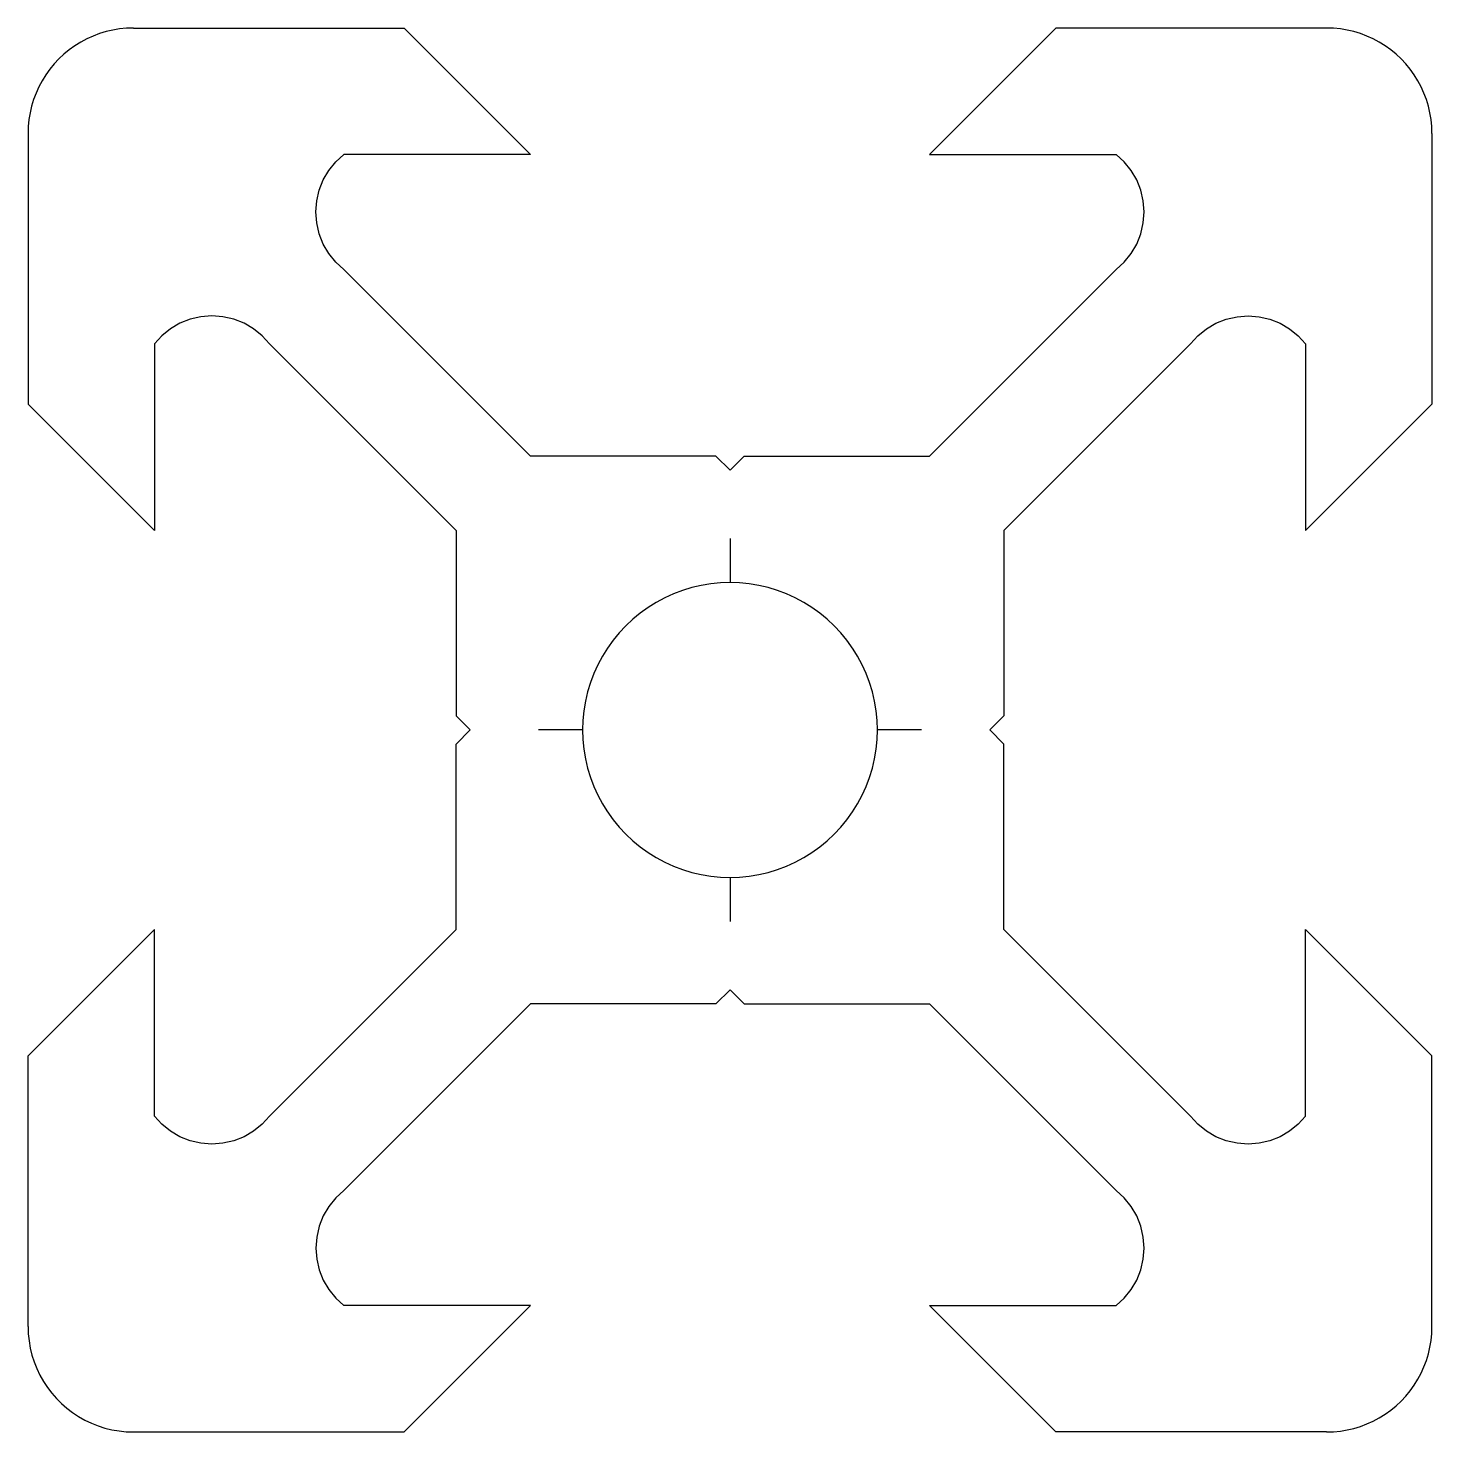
# Model space of a CAD drawing. Extents: x -14.6 to 5.4, y -9.4 to 10.6.
import ezdxf

# ---------------------------------------------------------------- set-up
doc = ezdxf.new("R2010")
doc.units = 0
doc.layers.get('0').update_dxf_attribs({"linetype": 'continuous'})

msp = doc.modelspace()

# ---------------------------------------------------------------- linework, layer by layer
at = {"color": 0}
for p, q in [((-13.755179, 10.413684), (-13.841746, 10.367412)), ((-13.665771, 10.454194), (-13.755179, 10.413684)), ((-13.573905, 10.48877), (-13.665771, 10.454194)), ((-13.479975, 10.517263), (-13.573905, 10.48877)), ((-13.384381, 10.539552), (-13.479975, 10.517263)), ((-13.287535, 10.555542), (-13.384381, 10.539552)), ((-13.189851, 10.565163), (-13.287535, 10.555542)), ((-13.091746, 10.568374), (-13.189851, 10.565163)), ((-13.091746, 10.568374), (-9.231745, 10.568374)), ((-9.231745, 10.568374), (-7.431745, 8.768374)), ((0.048255, 10.568374), (-1.751745, 8.768374)), ((3.908256, 10.568374), (0.048255, 10.568374)), ((4.00636, 10.565163), (3.908256, 10.568374)), ((4.104045, 10.555542), (4.00636, 10.565163)), ((4.200891, 10.539552), (4.104045, 10.555542)), ((4.296484, 10.517263), (4.200891, 10.539552)), ((4.390415, 10.48877), (4.296484, 10.517263)), ((4.482281, 10.454194), (4.390415, 10.48877)), ((4.571689, 10.413684), (4.482281, 10.454194)), ((4.658256, 10.367413), (4.571689, 10.413684)), ((-14.004888, 10.258404), (-14.080765, 10.196134)), ((-13.925101, 10.315579), (-14.004888, 10.258404)), ((-13.841746, 10.367412), (-13.925101, 10.315579)), ((4.741611, 10.315579), (4.658256, 10.367413)), ((4.821398, 10.258404), (4.741611, 10.315579)), ((4.897275, 10.196134), (4.821398, 10.258404)), ((-14.219506, 10.057393), (-14.281776, 9.981516)), ((-14.152406, 10.129034), (-14.219506, 10.057393)), ((-14.080765, 10.196134), (-14.152406, 10.129034)), ((4.968916, 10.129035), (4.897275, 10.196134)), ((5.036016, 10.057393), (4.968916, 10.129035)), ((5.098286, 9.981517), (5.036016, 10.057393)), ((-14.390784, 9.818374), (-14.437055, 9.731807)), ((-14.33895, 9.90173), (-14.390784, 9.818374)), ((-14.281776, 9.981516), (-14.33895, 9.90173)), ((5.15546, 9.90173), (5.098286, 9.981517)), ((5.207294, 9.818374), (5.15546, 9.90173)), ((5.253565, 9.731807), (5.207294, 9.818374)), ((-14.477565, 9.642399), (-14.512141, 9.550533)), ((-14.437055, 9.731807), (-14.477565, 9.642399)), ((5.294075, 9.642399), (5.253565, 9.731807)), ((5.328651, 9.550534), (5.294075, 9.642399)), ((-14.540635, 9.456603), (-14.562924, 9.36101)), ((-14.512141, 9.550533), (-14.540635, 9.456603)), ((5.357145, 9.456603), (5.328651, 9.550534)), ((5.379434, 9.36101), (5.357145, 9.456603)), ((-14.578913, 9.264163), (-14.588534, 9.166479)), ((-14.562924, 9.36101), (-14.578913, 9.264163)), ((5.395423, 9.264164), (5.379434, 9.36101)), ((5.405044, 9.166479), (5.395423, 9.264164)), ((-14.588534, 9.166479), (-14.591746, 9.068374)), ((-14.591746, 9.068374), (-14.591746, 5.208374)), ((5.408256, 9.068374), (5.405044, 9.166479)), ((5.408256, 9.068374), (5.408256, 5.208374)), ((-10.306324, 8.540278), (-10.207348, 8.662482)), ((-10.207348, 8.662482), (-10.091085, 8.768374)), ((-9.691085, 8.768374), (-10.091085, 8.768374)), ((-7.431745, 8.768374), (-9.691085, 8.768374)), ((-1.751745, 8.768374), (0.907597, 8.768374)), ((1.023859, 8.662482), (0.907597, 8.768374)), ((1.122836, 8.540278), (1.023859, 8.662482)), ((-10.443821, 8.258409), (-10.385754, 8.404553)), ((-10.385754, 8.404553), (-10.306324, 8.540278)), ((1.202265, 8.404553), (1.122836, 8.540278)), ((1.260333, 8.258409), (1.202265, 8.404553)), ((-10.479201, 8.105182), (-10.443821, 8.258409)), ((1.295713, 8.105182), (1.260333, 8.258409)), ((-10.491085, 7.948373), (-10.479201, 8.105182)), ((1.307597, 7.948373), (1.295713, 8.105182)), ((-10.479201, 7.791564), (-10.491085, 7.948373)), ((1.295713, 7.791564), (1.307597, 7.948373)), ((-10.443821, 7.638338), (-10.479201, 7.791564)), ((-10.385754, 7.492193), (-10.443821, 7.638338)), ((1.202265, 7.492193), (1.260333, 7.638338)), ((1.260333, 7.638338), (1.295713, 7.791564)), ((-10.306324, 7.356468), (-10.385754, 7.492193)), ((1.122836, 7.356468), (1.202265, 7.492193)), ((-10.207348, 7.234264), (-10.306324, 7.356468)), ((-10.091085, 7.128372), (-10.207348, 7.234264)), ((0.907597, 7.128372), (1.023859, 7.234264)), ((1.023859, 7.234264), (1.122836, 7.356468)), ((-10.091085, 7.128372), (-7.431745, 4.469033)), ((0.907597, 7.128372), (-1.398867, 4.821908)), ((-12.28178, 6.420448), (-12.427924, 6.362381)), ((-12.128553, 6.455828), (-12.28178, 6.420448)), ((-11.971745, 6.467712), (-12.128553, 6.455828)), ((-11.814936, 6.455828), (-11.971745, 6.467712)), ((-11.661709, 6.420448), (-11.814936, 6.455828)), ((-11.515565, 6.362381), (-11.661709, 6.420448)), ((2.332076, 6.362381), (2.478221, 6.420448)), ((2.478221, 6.420448), (2.631448, 6.455828)), ((2.631448, 6.455828), (2.788256, 6.467712)), ((2.788256, 6.467712), (2.945065, 6.455828)), ((2.945065, 6.455828), (3.098291, 6.420448)), ((3.098291, 6.420448), (3.244436, 6.362381)), ((-12.563649, 6.282951), (-12.685852, 6.183975)), ((-12.427924, 6.362381), (-12.563649, 6.282951)), ((-11.379841, 6.282951), (-11.515565, 6.362381)), ((-11.257637, 6.183975), (-11.379841, 6.282951)), ((2.074148, 6.183975), (2.196352, 6.282951)), ((2.196352, 6.282951), (2.332076, 6.362381)), ((3.244436, 6.362381), (3.38016, 6.282951)), ((3.38016, 6.282951), (3.502364, 6.183975)), ((-12.685852, 6.183975), (-12.791744, 6.067712)), ((-12.791744, 6.067712), (-12.791744, 3.408374)), ((-11.151745, 6.067712), (-11.257637, 6.183975)), ((-11.151745, 6.067712), (-8.492405, 3.408374)), ((1.968256, 6.067712), (-0.338207, 3.761248)), ((1.968256, 6.067712), (2.074148, 6.183975)), ((3.502364, 6.183975), (3.608256, 6.067712)), ((3.608256, 6.067712), (3.608256, 3.408374)), ((-14.591746, 5.208374), (-12.791744, 3.408374)), ((5.408256, 5.208374), (3.608256, 3.408374)), ((-1.398867, 4.821908), (-1.751745, 4.469033)), ((-4.791744, 4.469033), (-7.431745, 4.469033)), ((-4.791744, 4.469033), (-4.591744, 4.269033)), ((-4.391744, 4.469033), (-4.591744, 4.269033)), ((-4.391744, 4.469033), (-1.751745, 4.469033)), ((-0.338207, 3.761248), (-0.691085, 3.408374)), ((-8.492405, 3.408374), (-8.492405, 0.768373)), ((-0.691085, 3.408374), (-0.691085, 0.768373)), ((-4.591744, 3.298373), (-4.591744, 2.668373)), ((-5.001434, 2.628022), (-5.135264, 2.596817)), ((-4.865849, 2.650407), (-5.001434, 2.628022)), ((-4.729091, 2.663877), (-4.865849, 2.650407)), ((-4.591744, 2.668373), (-4.729091, 2.663877)), ((-4.454398, 2.663877), (-4.591744, 2.668373)), ((-4.317639, 2.650407), (-4.454398, 2.663877)), ((-4.182055, 2.628022), (-4.317639, 2.650407)), ((-4.048224, 2.596817), (-4.182055, 2.628022)), ((-5.520551, 2.451806), (-5.641744, 2.387026)), ((-5.39538, 2.50852), (-5.520551, 2.451806)), ((-5.266767, 2.556926), (-5.39538, 2.50852)), ((-5.135264, 2.596817), (-5.266767, 2.556926)), ((-3.916721, 2.556926), (-4.048224, 2.596817)), ((-3.788109, 2.50852), (-3.916721, 2.556926)), ((-3.662938, 2.451806), (-3.788109, 2.50852)), ((-3.541744, 2.387026), (-3.662938, 2.451806)), ((-5.870143, 2.234415), (-5.976371, 2.147236)), ((-5.758442, 2.314459), (-5.870143, 2.234415)), ((-5.641744, 2.387026), (-5.758442, 2.314459)), ((-3.425047, 2.314459), (-3.541744, 2.387026)), ((-3.313345, 2.234415), (-3.425047, 2.314459)), ((-3.207118, 2.147236), (-3.313345, 2.234415)), ((-6.076669, 2.053297), (-6.170608, 1.952999)), ((-5.976371, 2.147236), (-6.076669, 2.053297)), ((-3.10682, 2.053297), (-3.207118, 2.147236)), ((-3.01288, 1.952999), (-3.10682, 2.053297)), ((-6.257786, 1.846772), (-6.337831, 1.73507)), ((-6.170608, 1.952999), (-6.257786, 1.846772)), ((-2.925702, 1.846772), (-3.01288, 1.952999)), ((-2.837127, 1.722203), (-2.925702, 1.846772)), ((-6.410398, 1.618373), (-6.475177, 1.497179)), ((-6.337831, 1.73507), (-6.410398, 1.618373)), ((-2.773091, 1.618373), (-2.837127, 1.722203)), ((-2.708311, 1.497179), (-2.773091, 1.618373)), ((-6.475177, 1.497179), (-6.531891, 1.372008)), ((-2.651597, 1.372008), (-2.708311, 1.497179)), ((-6.580298, 1.243396), (-6.620189, 1.111893)), ((-6.531891, 1.372008), (-6.580298, 1.243396)), ((-2.603191, 1.243396), (-2.651597, 1.372008)), ((-2.5633, 1.111893), (-2.603191, 1.243396)), ((-6.620189, 1.111893), (-6.651394, 0.978062)), ((-2.532095, 0.978062), (-2.5633, 1.111893)), ((-6.673779, 0.842478), (-6.687248, 0.705719)), ((-6.651394, 0.978062), (-6.673779, 0.842478)), ((-2.50971, 0.842478), (-2.532095, 0.978062)), ((-2.49624, 0.705719), (-2.50971, 0.842478)), ((-8.492405, 0.768373), (-8.292405, 0.568373)), ((-6.687248, 0.705719), (-6.691744, 0.568373)), ((-2.491744, 0.568373), (-2.49624, 0.705719)), ((-0.691085, 0.768373), (-0.891085, 0.568373)), ((-8.492405, 0.368373), (-8.292405, 0.568373)), ((-6.691744, 0.568373), (-7.321744, 0.568373)), ((-6.691744, 0.568373), (-6.687248, 0.431026)), ((-6.687248, 0.431026), (-6.673779, 0.294268)), ((-2.50971, 0.294268), (-2.49624, 0.431026)), ((-2.49624, 0.431026), (-2.491744, 0.568373)), ((-1.861745, 0.568373), (-2.491744, 0.568373)), ((-0.691085, 0.368373), (-0.891085, 0.568373)), ((-8.492405, -2.271628), (-8.492405, 0.368373)), ((-6.673779, 0.294268), (-6.651394, 0.158683)), ((-2.532095, 0.158683), (-2.50971, 0.294268)), ((-0.691085, -2.271628), (-0.691085, 0.368373)), ((-6.651394, 0.158683), (-6.620189, 0.024853)), ((-6.620189, 0.024853), (-6.580298, -0.10665)), ((-2.603191, -0.10665), (-2.5633, 0.024853)), ((-2.5633, 0.024853), (-2.532095, 0.158683)), ((-6.580298, -0.10665), (-6.531891, -0.235263)), ((-2.651597, -0.235263), (-2.603191, -0.10665)), ((-6.531891, -0.235263), (-6.475177, -0.360434)), ((-6.475177, -0.360434), (-6.410398, -0.481627)), ((-2.773091, -0.481627), (-2.708311, -0.360434)), ((-2.708311, -0.360434), (-2.651597, -0.235263)), ((-6.410398, -0.481627), (-6.34636, -0.585457)), ((-6.34636, -0.585457), (-6.257786, -0.710026)), ((-2.925702, -0.710026), (-2.845658, -0.598325)), ((-2.845658, -0.598325), (-2.773091, -0.481627)), ((-6.257786, -0.710026), (-6.170608, -0.816254)), ((-3.01288, -0.816254), (-2.925702, -0.710026)), ((-6.170608, -0.816254), (-6.076669, -0.916552)), ((-6.076669, -0.916552), (-5.976371, -1.010491)), ((-3.207118, -1.010491), (-3.10682, -0.916552)), ((-3.10682, -0.916552), (-3.01288, -0.816254)), ((-5.976371, -1.010491), (-5.870143, -1.09767)), ((-5.870143, -1.09767), (-5.758442, -1.177714)), ((-5.758442, -1.177714), (-5.641744, -1.250281)), ((-3.541744, -1.250281), (-3.425047, -1.177714)), ((-3.425047, -1.177714), (-3.313345, -1.09767)), ((-3.313345, -1.09767), (-3.207118, -1.010491)), ((-5.641744, -1.250281), (-5.520551, -1.31506)), ((-5.520551, -1.31506), (-5.39538, -1.371775)), ((-5.39538, -1.371775), (-5.266767, -1.420181)), ((-3.916721, -1.420181), (-3.788109, -1.371775)), ((-3.788109, -1.371775), (-3.662938, -1.31506)), ((-3.662938, -1.31506), (-3.541744, -1.250281)), ((-5.266767, -1.420181), (-5.135264, -1.460072)), ((-5.135264, -1.460072), (-5.001434, -1.491277)), ((-5.001434, -1.491277), (-4.865849, -1.513662)), ((-4.865849, -1.513662), (-4.729091, -1.527131)), ((-4.729091, -1.527131), (-4.591744, -1.531628)), ((-4.591744, -1.531628), (-4.454398, -1.527131)), ((-4.591744, -1.531628), (-4.591744, -2.161628)), ((-4.454398, -1.527131), (-4.317639, -1.513662)), ((-4.317639, -1.513662), (-4.182055, -1.491277)), ((-4.182055, -1.491277), (-4.048224, -1.460072)), ((-4.048224, -1.460072), (-3.916721, -1.420181)), ((-14.591746, -4.071628), (-12.791744, -2.271628)), ((-12.791744, -4.930968), (-12.791744, -2.271628)), ((-11.151745, -4.930968), (-8.492405, -2.271628)), ((1.968256, -4.930968), (-0.691085, -2.271628)), ((5.408256, -4.071628), (3.608256, -2.271628)), ((3.608256, -4.930968), (3.608256, -2.271628)), ((-4.791744, -3.332288), (-4.591744, -3.132288)), ((-4.391744, -3.332288), (-4.591744, -3.132288)), ((-10.091085, -5.991628), (-7.431745, -3.332288)), ((-4.791744, -3.332288), (-7.431745, -3.332288)), ((-4.391744, -3.332288), (-1.751745, -3.332288)), ((0.907597, -5.991628), (-1.751745, -3.332288)), ((-14.591746, -7.931629), (-14.591746, -4.071628)), ((5.408256, -7.931629), (5.408256, -4.071628)), ((-12.685852, -5.047231), (-12.791744, -4.930968)), ((-11.151745, -4.930968), (-11.257637, -5.047231)), ((2.074148, -5.047231), (1.968256, -4.930968)), ((3.608256, -4.930968), (3.502364, -5.047231)), ((-12.563649, -5.146207), (-12.685852, -5.047231)), ((-12.427924, -5.225637), (-12.563649, -5.146207)), ((-11.379841, -5.146207), (-11.515565, -5.225637)), ((-11.257637, -5.047231), (-11.379841, -5.146207)), ((2.196352, -5.146207), (2.074148, -5.047231)), ((2.332076, -5.225637), (2.196352, -5.146207)), ((3.38016, -5.146207), (3.244436, -5.225637)), ((3.502364, -5.047231), (3.38016, -5.146207)), ((-12.28178, -5.283705), (-12.427924, -5.225637)), ((-12.128553, -5.319084), (-12.28178, -5.283705)), ((-11.971745, -5.330968), (-12.128553, -5.319084)), ((-11.814936, -5.319084), (-11.971745, -5.330968)), ((-11.661709, -5.283705), (-11.814936, -5.319084)), ((-11.515565, -5.225637), (-11.661709, -5.283705)), ((2.478221, -5.283705), (2.332076, -5.225637)), ((2.631448, -5.319084), (2.478221, -5.283705)), ((2.788256, -5.330968), (2.631448, -5.319084)), ((2.945065, -5.319084), (2.788256, -5.330968)), ((3.098291, -5.283705), (2.945065, -5.319084)), ((3.244436, -5.225637), (3.098291, -5.283705)), ((-10.091085, -5.991628), (-10.207348, -6.09752)), ((1.023859, -6.09752), (0.907597, -5.991628)), ((-10.207348, -6.09752), (-10.306324, -6.219724)), ((1.122836, -6.219724), (1.023859, -6.09752)), ((-10.385754, -6.355448), (-10.443821, -6.501593)), ((-10.306324, -6.219724), (-10.385754, -6.355448)), ((1.202265, -6.355448), (1.122836, -6.219724)), ((1.260333, -6.501593), (1.202265, -6.355448)), ((-10.443821, -6.501593), (-10.479201, -6.654819)), ((1.295713, -6.654819), (1.260333, -6.501593)), ((-10.479201, -6.654819), (-10.491085, -6.811628)), ((1.307597, -6.811628), (1.295713, -6.654819)), ((-10.491085, -6.811628), (-10.479201, -6.968436)), ((-10.479201, -6.968436), (-10.443821, -7.121663)), ((1.260333, -7.121663), (1.295713, -6.968436)), ((1.295713, -6.968436), (1.307597, -6.811628)), ((-10.443821, -7.121663), (-10.385754, -7.267807)), ((1.202265, -7.267807), (1.260333, -7.121663)), ((-10.385754, -7.267807), (-10.306324, -7.403532)), ((1.122836, -7.403532), (1.202265, -7.267807)), ((-10.306324, -7.403532), (-10.207348, -7.525735)), ((-10.207348, -7.525735), (-10.091085, -7.631627)), ((0.907597, -7.631627), (1.023859, -7.525735)), ((1.023859, -7.525735), (1.122836, -7.403532)), ((-7.431745, -7.631627), (-10.091085, -7.631627)), ((-9.231745, -9.431628), (-7.431745, -7.631627)), ((-1.751745, -7.631627), (0.907597, -7.631627)), ((0.048255, -9.431628), (-1.751745, -7.631627)), ((-14.591746, -7.931629), (-14.588249, -8.033993)), ((5.405044, -8.029733), (5.408256, -7.931629)), ((-14.588249, -8.033993), (-14.577775, -8.135879)), ((-14.577775, -8.135879), (-14.560372, -8.236813)), ((5.379434, -8.224264), (5.395423, -8.127418)), ((5.395423, -8.127418), (5.405044, -8.029733)), ((-14.560372, -8.236813), (-14.536122, -8.336324)), ((-14.536122, -8.336324), (-14.505137, -8.433948)), ((5.328651, -8.413788), (5.357145, -8.319857)), ((5.357145, -8.319857), (5.379434, -8.224264)), ((-14.505137, -8.433948), (-14.467563, -8.529231)), ((-14.467563, -8.529231), (-14.423574, -8.621726)), ((5.207294, -8.681629), (5.253565, -8.595062)), ((5.253565, -8.595062), (5.294075, -8.505654)), ((5.294075, -8.505654), (5.328651, -8.413788)), ((-14.423574, -8.621726), (-14.373375, -8.711005)), ((-14.373375, -8.711005), (-14.317201, -8.796649)), ((-14.317201, -8.796649), (-14.255313, -8.878261)), ((5.098286, -8.844771), (5.15546, -8.764984)), ((5.15546, -8.764984), (5.207294, -8.681629)), ((-14.255313, -8.878261), (-14.188, -8.955459)), ((-14.188, -8.955459), (-14.115576, -9.027883)), ((4.897275, -9.059389), (4.968916, -8.992289)), ((4.968916, -8.992289), (5.036016, -8.920648)), ((5.036016, -8.920648), (5.098286, -8.844771)), ((-14.115576, -9.027883), (-14.038378, -9.095196)), ((-14.038378, -9.095196), (-13.956766, -9.157084)), ((-13.956766, -9.157084), (-13.871122, -9.213258)), ((4.658256, -9.230667), (4.741611, -9.178833)), ((4.741611, -9.178833), (4.821398, -9.121659)), ((4.821398, -9.121659), (4.897275, -9.059389)), ((-13.871122, -9.213258), (-13.781843, -9.263457)), ((-13.781843, -9.263457), (-13.689348, -9.307446)), ((-13.689348, -9.307446), (-13.594065, -9.34502)), ((-13.594065, -9.34502), (-13.496441, -9.376005)), ((-13.496441, -9.376005), (-13.39693, -9.400255)), ((4.200891, -9.402807), (4.296484, -9.380518)), ((4.296484, -9.380518), (4.390415, -9.352024)), ((4.390415, -9.352024), (4.482281, -9.317448)), ((4.482281, -9.317448), (4.571689, -9.276938)), ((4.571689, -9.276938), (4.658256, -9.230667)), ((-13.39693, -9.400255), (-13.295996, -9.417658)), ((-13.295996, -9.417658), (-13.19411, -9.428132)), ((-13.19411, -9.428132), (-13.091746, -9.431629)), ((-13.091746, -9.431629), (-9.231745, -9.431628)), ((3.908256, -9.431628), (0.048255, -9.431628)), ((3.908256, -9.431628), (4.00636, -9.428417)), ((4.00636, -9.428417), (4.104045, -9.418796)), ((4.104045, -9.418796), (4.200891, -9.402807))]:
    msp.add_line(p, q, dxfattribs=at)

doc.saveas('drawing.dxf')
